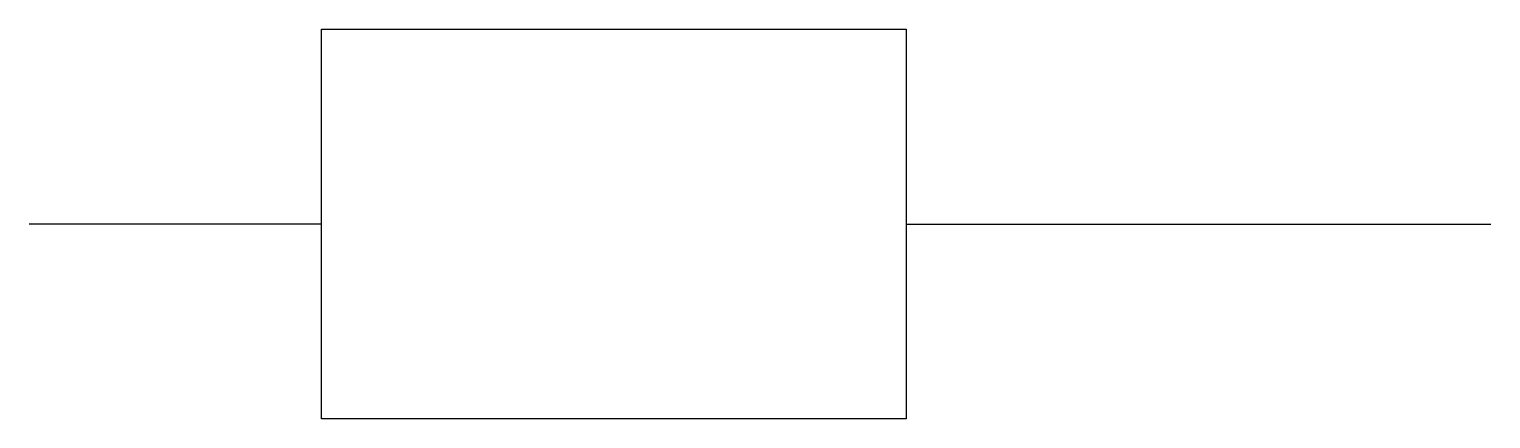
# Model space of a CAD drawing. Extents: x -20 to 0, y -2.7 to 2.7.
import ezdxf

# ---------------------------------------------------------------- set-up
doc = ezdxf.new("R2010")
doc.units = 0
doc.header["$MEASUREMENT"] = 0
doc.layers.add('SEPTICAD', color=7, linetype='CONTINUOUS')

msp = doc.modelspace()

# ---------------------------------------------------------------- linework, layer by layer
at = {"layer": 'SEPTICAD'}
msp.add_line((-8, 0), (0, 0), dxfattribs=at)
msp.add_lwpolyline([(-16, -2.667), (-16, 2.667), (-8, 2.667), (-8, -2.667), (-16, -2.667)], close=True, dxfattribs=at)
msp.add_lwpolyline([(-16, 0), (-18, 0), (-20, 0)], dxfattribs=at)

doc.saveas('drawing.dxf')
